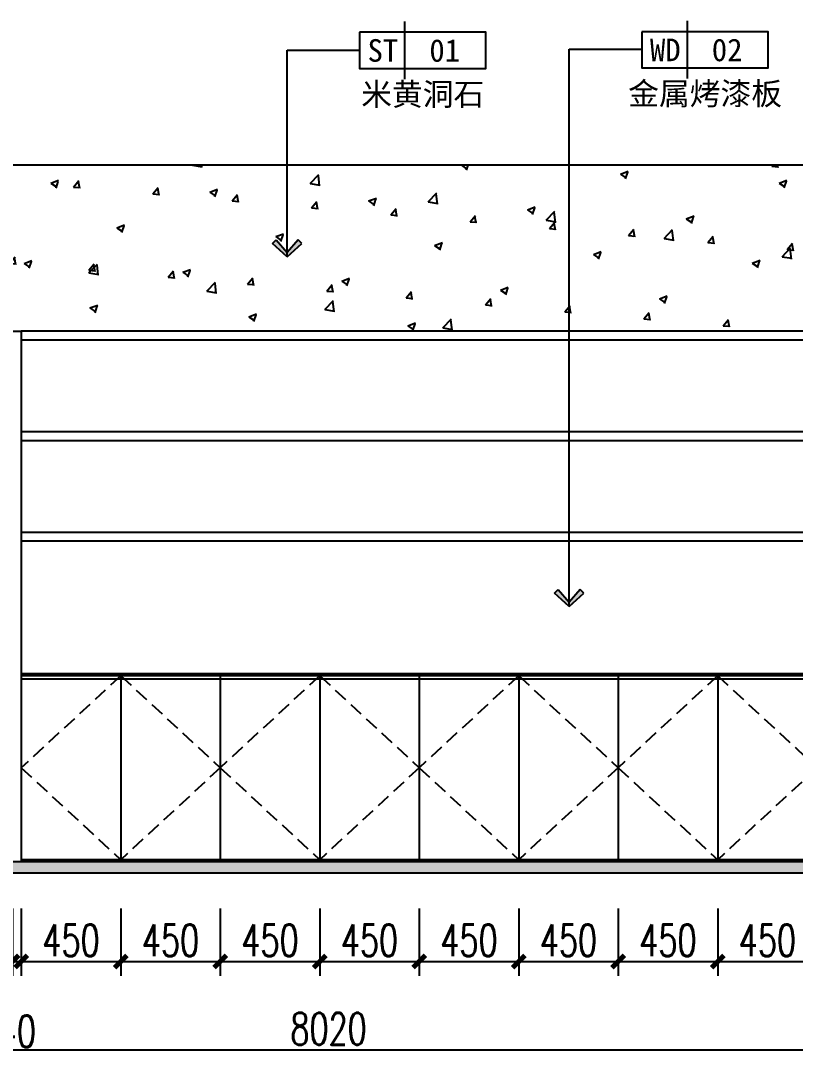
# Model space of a CAD drawing. Header units: millimetres. Extents: x 5625199 to 7433318, y -3316392 to -2552493.
# Drawn here: x 6283286 to 6286789, y -2677437 to -2672720 of the extents above; entities that cross this region are included whole.
import ezdxf
from ezdxf.enums import TextEntityAlignment as Align

# ---------------------------------------------------------------- set-up
doc = ezdxf.new("R2010")
doc.units = ezdxf.units.MM
doc.header["$PDMODE"] = 35
doc.header["$PDSIZE"] = -10
doc.linetypes.add('DASHED', pattern=[19.049999999999997, 12.7, -6.349999999999997])
doc.layers.add('155', color=155, linetype='Continuous')
doc.layers.add('DIM', color=7, linetype='Continuous')
doc.styles.add('03.YBC-宋体2.5', font='', dxfattribs={"width": 0.8, "height": 2.5})
doc.styles.add('标注-尺寸', font='simplex.shx', dxfattribs={"width": 0.7})
doc.styles.get('03.YBC-宋体2.5').set_extended_font_data('SimSun')
doc.dimstyles.new('90', dxfattribs={"dimscale": 0.9, "dimtxt": 150, "dimasz": 50, "dimexe": 120, "dimexo": 150, "dimgap": 30, "dimtad": 1, "dimdec": 0, "dimrnd": 5, "dimdsep": 46, "dimtxsty": '标注-尺寸', "dimblk": 'ARCHTICK', "dimcen": 0.2, "dimclrd": 8, "dimclre": 8, "dimclrt": 2, "dimadec": 0, "dimazin": 0, "dimtfac": 1, "dimtdec": 0, "dimtmove": 2, "dimatfit": 3, "dimldrblk": 'ccccc', "dimfxl": 300, "dimfxlon": 1, "dimtolj": 1, "dimtzin": 0, "dimarcsym": 0})
doc.dimstyles.new('副本 100', dxfattribs={"dimscale": 0.8, "dimtxt": 180, "dimasz": 70, "dimexe": 80, "dimexo": 100, "dimgap": 30, "dimtad": 1, "dimdec": 0, "dimrnd": 5, "dimdsep": 46, "dimtxsty": '标注-尺寸', "dimblk": 'ARCHTICK', "dimcen": 0.2, "dimdle": 5, "dimclrd": 8, "dimclre": 8, "dimclrt": 2, "dimadec": 0, "dimazin": 0, "dimtfac": 1, "dimtdec": 0, "dimtmove": 2, "dimatfit": 3, "dimldrblk": 'ccccc', "dimfxl": 300, "dimfxlon": 1, "dimtolj": 1, "dimtzin": 0, "dimarcsym": 0})

# ---------------------------------------------------------------- blocks, each defined once
blk = doc.blocks.new('_ArchTick')
at = {"color": 0, "linetype": 'ByBlock', "const_width": 0.4}
blk.add_lwpolyline([(-0.5, -0.5), (0.5, 0.5)], dxfattribs=at)
blk = doc.blocks.new('*D256')
at = {"layer": '155', "color": 8, "lineweight": -2, "ltscale": 500, "transparency": 16777216}
for p, q in [((6283248.44312883, -2676732.718903087), (6283248.44312883, -2677036.718903087)), ((6283288.44312883, -2676732.718903087), (6283288.44312883, -2677036.718903087)), ((6283248.44312883, -2676972.718903087), (6283192.44312883, -2676972.718903087)), ((6283244.443128829, -2676972.718903087), (6283292.443128829, -2676972.718903087)), ((6283288.44312883, -2676972.718903087), (6283344.44312883, -2676972.718903087))]:
    blk.add_line(p, q, dxfattribs=at)
at = {"layer": 'Defpoints', "color": 0, "transparency": 16777216}
for p in [(6283248.44312883, -2676512.718903087), (6283288.44312883, -2676512.718903087), (6283288.44312883, -2676972.718903087)]:
    blk.add_point(p, dxfattribs=at)
at = {"layer": '155', "color": 8, "linetype": 'ByBlock', "lineweight": -2, "transparency": 16777216, "xscale": 56, "yscale": 56, "zscale": 56}
blk.add_blockref('_ArchTick', (6283248.44312883, -2676972.718903087), dxfattribs=at)
at = {"layer": '155', "color": 8, "linetype": 'ByBlock', "lineweight": -2, "transparency": 16777216, "xscale": 56, "yscale": 56, "zscale": 56, "rotation": 180}
blk.add_blockref('_ArchTick', (6283288.44312883, -2676972.718903087), dxfattribs=at)
at = {"layer": '155', "color": 2, "ltscale": 500, "transparency": 16777216, "insert": (6283268.443128831, -2677288.718903087), "char_height": 144, "attachment_point": 5, "style": '标注-尺寸'}
blk.add_mtext('\\A1;40', dxfattribs=at)
blk = doc.blocks.new('ccccc')
h = blk.add_hatch(color=44)
h.dxf.hatch_style = 1
h.paths.add_polyline_path([(-1.713128774543291, -1.115298350458032), (-1.349075249163432, -1.474599215202033), (1e-16, 1e-16), (-1.349075249163432, 1.474599215202033), (-1.713128774543291, 1.115298350458032), (-0.4242640688316899, -1e-16)])
at = {"color": 44}
for p, q in [((-1.349075249163432, 1.474599215202033), (-1.713128774543291, 1.115298350458032)), ((-1.713128774543291, 1.115298350458032), (-0.4242640688316898, 0)), ((0, 0), (-1.349075249163432, 1.474599215202033)), ((-0.4242640688316898, 0), (-5.066636229632421, 0)), ((-1.713128774543291, -1.115298350458032), (-0.4242640688316898, 0)), ((0, 0), (-1.349075249163432, -1.474599215202033)), ((-1.349075249163432, -1.474599215202033), (-1.713128774543291, -1.115298350458032))]:
    blk.add_line(p, q, dxfattribs=at)
blk = doc.blocks.new('*D257')
at = {"layer": '155', "color": 8, "lineweight": -2, "ltscale": 500, "transparency": 16777216}
for p, q in [((6283288.44312883, -2676732.718903087), (6283288.44312883, -2677036.718903087)), ((6283738.44312883, -2676732.718903087), (6283738.44312883, -2677036.718903087)), ((6283284.443128829, -2676972.718903087), (6283742.443128829, -2676972.718903087))]:
    blk.add_line(p, q, dxfattribs=at)
at = {"layer": 'Defpoints', "color": 0, "transparency": 16777216}
for p in [(6283288.44312883, -2676512.718903087), (6283738.44312883, -2676512.718903087), (6283738.44312883, -2676972.718903087)]:
    blk.add_point(p, dxfattribs=at)
at = {"layer": '155', "color": 8, "linetype": 'ByBlock', "lineweight": -2, "transparency": 16777216, "xscale": 56, "yscale": 56, "zscale": 56, "rotation": 180}
blk.add_blockref('_ArchTick', (6283288.44312883, -2676972.718903087), dxfattribs=at)
at = {"layer": '155', "color": 8, "linetype": 'ByBlock', "lineweight": -2, "transparency": 16777216, "xscale": 56, "yscale": 56, "zscale": 56}
blk.add_blockref('_ArchTick', (6283738.44312883, -2676972.718903087), dxfattribs=at)
at = {"layer": '155', "color": 2, "ltscale": 500, "transparency": 16777216, "insert": (6283513.44312883, -2676876.718903086), "char_height": 144, "attachment_point": 5, "style": '标注-尺寸'}
blk.add_mtext('\\A1;450', dxfattribs=at)
blk = doc.blocks.new('*D258')
at = {"layer": '155', "color": 8, "lineweight": -2, "ltscale": 500, "transparency": 16777216}
for p, q in [((6283738.44312883, -2676732.718903087), (6283738.44312883, -2677036.718903087)), ((6284188.44312883, -2676732.718903087), (6284188.44312883, -2677036.718903087)), ((6283734.44312883, -2676972.718903087), (6284192.44312883, -2676972.718903087))]:
    blk.add_line(p, q, dxfattribs=at)
at = {"layer": 'Defpoints', "color": 0, "transparency": 16777216}
for p in [(6283738.44312883, -2676512.718903087), (6284188.44312883, -2676512.718903087), (6284188.44312883, -2676972.718903087)]:
    blk.add_point(p, dxfattribs=at)
at = {"layer": '155', "color": 8, "linetype": 'ByBlock', "lineweight": -2, "transparency": 16777216, "xscale": 56, "yscale": 56, "zscale": 56, "rotation": 180}
blk.add_blockref('_ArchTick', (6283738.44312883, -2676972.718903087), dxfattribs=at)
at = {"layer": '155', "color": 8, "linetype": 'ByBlock', "lineweight": -2, "transparency": 16777216, "xscale": 56, "yscale": 56, "zscale": 56}
blk.add_blockref('_ArchTick', (6284188.44312883, -2676972.718903087), dxfattribs=at)
at = {"layer": '155', "color": 2, "ltscale": 500, "transparency": 16777216, "insert": (6283963.44312883, -2676876.718903086), "char_height": 144, "attachment_point": 5, "style": '标注-尺寸'}
blk.add_mtext('\\A1;450', dxfattribs=at)
blk = doc.blocks.new('*D259')
at = {"layer": '155', "color": 8, "lineweight": -2, "ltscale": 500, "transparency": 16777216}
for p, q in [((6284188.44312883, -2676732.718903087), (6284188.44312883, -2677036.718903087)), ((6284638.443128829, -2676732.718903087), (6284638.443128829, -2677036.718903087)), ((6284184.44312883, -2676972.718903087), (6284642.44312883, -2676972.718903087))]:
    blk.add_line(p, q, dxfattribs=at)
at = {"layer": 'Defpoints', "color": 0, "transparency": 16777216}
for p in [(6284188.44312883, -2676512.718903087), (6284638.443128829, -2676512.718903087), (6284638.443128829, -2676972.718903087)]:
    blk.add_point(p, dxfattribs=at)
at = {"layer": '155', "color": 8, "linetype": 'ByBlock', "lineweight": -2, "transparency": 16777216, "xscale": 56, "yscale": 56, "zscale": 56, "rotation": 180}
blk.add_blockref('_ArchTick', (6284188.44312883, -2676972.718903087), dxfattribs=at)
at = {"layer": '155', "color": 8, "linetype": 'ByBlock', "lineweight": -2, "transparency": 16777216, "xscale": 56, "yscale": 56, "zscale": 56}
blk.add_blockref('_ArchTick', (6284638.443128829, -2676972.718903087), dxfattribs=at)
at = {"layer": '155', "color": 2, "ltscale": 500, "transparency": 16777216, "insert": (6284413.443128829, -2676876.718903086), "char_height": 144, "attachment_point": 5, "style": '标注-尺寸'}
blk.add_mtext('\\A1;450', dxfattribs=at)
blk = doc.blocks.new('*D260')
at = {"layer": '155', "color": 8, "lineweight": -2, "ltscale": 500, "transparency": 16777216}
for p, q in [((6284638.443128829, -2676732.718903087), (6284638.443128829, -2677036.718903087)), ((6285088.443128829, -2676732.718903087), (6285088.443128829, -2677036.718903087)), ((6284634.44312883, -2676972.718903087), (6285092.44312883, -2676972.718903087))]:
    blk.add_line(p, q, dxfattribs=at)
at = {"layer": 'Defpoints', "color": 0, "transparency": 16777216}
for p in [(6284638.443128829, -2676512.718903087), (6285088.443128829, -2676512.718903087), (6285088.443128829, -2676972.718903087)]:
    blk.add_point(p, dxfattribs=at)
at = {"layer": '155', "color": 8, "linetype": 'ByBlock', "lineweight": -2, "transparency": 16777216, "xscale": 56, "yscale": 56, "zscale": 56, "rotation": 180}
blk.add_blockref('_ArchTick', (6284638.443128829, -2676972.718903087), dxfattribs=at)
at = {"layer": '155', "color": 8, "linetype": 'ByBlock', "lineweight": -2, "transparency": 16777216, "xscale": 56, "yscale": 56, "zscale": 56}
blk.add_blockref('_ArchTick', (6285088.443128829, -2676972.718903087), dxfattribs=at)
at = {"layer": '155', "color": 2, "ltscale": 500, "transparency": 16777216, "insert": (6284863.44312883, -2676876.718903086), "char_height": 144, "attachment_point": 5, "style": '标注-尺寸'}
blk.add_mtext('\\A1;450', dxfattribs=at)
blk = doc.blocks.new('*D261')
at = {"layer": '155', "color": 8, "lineweight": -2, "ltscale": 500, "transparency": 16777216}
for p, q in [((6285088.443128829, -2676732.718903087), (6285088.443128829, -2677036.718903087)), ((6285538.44312883, -2676732.718903087), (6285538.44312883, -2677036.718903087)), ((6285084.44312883, -2676972.718903087), (6285542.44312883, -2676972.718903087))]:
    blk.add_line(p, q, dxfattribs=at)
at = {"layer": 'Defpoints', "color": 0, "transparency": 16777216}
for p in [(6285088.443128829, -2676512.718903087), (6285538.44312883, -2676512.718903087), (6285538.44312883, -2676972.718903087)]:
    blk.add_point(p, dxfattribs=at)
at = {"layer": '155', "color": 8, "linetype": 'ByBlock', "lineweight": -2, "transparency": 16777216, "xscale": 56, "yscale": 56, "zscale": 56, "rotation": 180}
blk.add_blockref('_ArchTick', (6285088.443128829, -2676972.718903087), dxfattribs=at)
at = {"layer": '155', "color": 8, "linetype": 'ByBlock', "lineweight": -2, "transparency": 16777216, "xscale": 56, "yscale": 56, "zscale": 56}
blk.add_blockref('_ArchTick', (6285538.44312883, -2676972.718903087), dxfattribs=at)
at = {"layer": '155', "color": 2, "ltscale": 500, "transparency": 16777216, "insert": (6285313.44312883, -2676876.718903086), "char_height": 144, "attachment_point": 5, "style": '标注-尺寸'}
blk.add_mtext('\\A1;450', dxfattribs=at)
blk = doc.blocks.new('*D262')
at = {"layer": '155', "color": 8, "lineweight": -2, "ltscale": 500, "transparency": 16777216}
for p, q in [((6285538.44312883, -2676732.718903087), (6285538.44312883, -2677036.718903087)), ((6285988.44312883, -2676732.718903087), (6285988.44312883, -2677036.718903087)), ((6285534.44312883, -2676972.718903087), (6285992.443128829, -2676972.718903087))]:
    blk.add_line(p, q, dxfattribs=at)
at = {"layer": 'Defpoints', "color": 0, "transparency": 16777216}
for p in [(6285538.44312883, -2676512.718903087), (6285988.44312883, -2676512.718903087), (6285988.44312883, -2676972.718903087)]:
    blk.add_point(p, dxfattribs=at)
at = {"layer": '155', "color": 8, "linetype": 'ByBlock', "lineweight": -2, "transparency": 16777216, "xscale": 56, "yscale": 56, "zscale": 56, "rotation": 180}
blk.add_blockref('_ArchTick', (6285538.44312883, -2676972.718903087), dxfattribs=at)
at = {"layer": '155', "color": 8, "linetype": 'ByBlock', "lineweight": -2, "transparency": 16777216, "xscale": 56, "yscale": 56, "zscale": 56}
blk.add_blockref('_ArchTick', (6285988.44312883, -2676972.718903087), dxfattribs=at)
at = {"layer": '155', "color": 2, "ltscale": 500, "transparency": 16777216, "insert": (6285763.44312883, -2676876.718903086), "char_height": 144, "attachment_point": 5, "style": '标注-尺寸'}
blk.add_mtext('\\A1;450', dxfattribs=at)
blk = doc.blocks.new('*D263')
at = {"layer": '155', "color": 8, "lineweight": -2, "ltscale": 500, "transparency": 16777216}
for p, q in [((6285988.44312883, -2676732.718903087), (6285988.44312883, -2677036.718903087)), ((6286438.44312883, -2676732.718903087), (6286438.44312883, -2677036.718903087)), ((6285984.443128829, -2676972.718903087), (6286442.443128829, -2676972.718903087))]:
    blk.add_line(p, q, dxfattribs=at)
at = {"layer": 'Defpoints', "color": 0, "transparency": 16777216}
for p in [(6285988.44312883, -2676512.718903087), (6286438.44312883, -2676512.718903087), (6286438.44312883, -2676972.718903087)]:
    blk.add_point(p, dxfattribs=at)
at = {"layer": '155', "color": 8, "linetype": 'ByBlock', "lineweight": -2, "transparency": 16777216, "xscale": 56, "yscale": 56, "zscale": 56, "rotation": 180}
blk.add_blockref('_ArchTick', (6285988.44312883, -2676972.718903087), dxfattribs=at)
at = {"layer": '155', "color": 8, "linetype": 'ByBlock', "lineweight": -2, "transparency": 16777216, "xscale": 56, "yscale": 56, "zscale": 56}
blk.add_blockref('_ArchTick', (6286438.44312883, -2676972.718903087), dxfattribs=at)
at = {"layer": '155', "color": 2, "ltscale": 500, "transparency": 16777216, "insert": (6286213.44312883, -2676876.718903086), "char_height": 144, "attachment_point": 5, "style": '标注-尺寸'}
blk.add_mtext('\\A1;450', dxfattribs=at)
blk = doc.blocks.new('*D264')
at = {"layer": '155', "color": 8, "lineweight": -2, "ltscale": 500, "transparency": 16777216}
for p, q in [((6286438.44312883, -2676732.718903087), (6286438.44312883, -2677036.718903087)), ((6286888.44312883, -2676732.718903087), (6286888.44312883, -2677036.718903087)), ((6286434.44312883, -2676972.718903087), (6286892.44312883, -2676972.718903087))]:
    blk.add_line(p, q, dxfattribs=at)
at = {"layer": 'Defpoints', "color": 0, "transparency": 16777216}
for p in [(6286438.44312883, -2676512.718903087), (6286888.44312883, -2676512.718903087), (6286888.44312883, -2676972.718903087)]:
    blk.add_point(p, dxfattribs=at)
at = {"layer": '155', "color": 8, "linetype": 'ByBlock', "lineweight": -2, "transparency": 16777216, "xscale": 56, "yscale": 56, "zscale": 56, "rotation": 180}
blk.add_blockref('_ArchTick', (6286438.44312883, -2676972.718903087), dxfattribs=at)
at = {"layer": '155', "color": 8, "linetype": 'ByBlock', "lineweight": -2, "transparency": 16777216, "xscale": 56, "yscale": 56, "zscale": 56}
blk.add_blockref('_ArchTick', (6286888.44312883, -2676972.718903087), dxfattribs=at)
at = {"layer": '155', "color": 2, "ltscale": 500, "transparency": 16777216, "insert": (6286663.44312883, -2676876.718903086), "char_height": 144, "attachment_point": 5, "style": '标注-尺寸'}
blk.add_mtext('\\A1;450', dxfattribs=at)
blk = doc.blocks.new('*D371')
at = {"layer": '155', "color": 8, "lineweight": -2, "ltscale": 500, "transparency": 16777216}
for p, q in [((6280668.488560697, -2677132.718903087), (6280668.488560697, -2677436.718903087)), ((6288688.44312883, -2677132.718903087), (6288688.44312883, -2677436.718903087)), ((6280664.488560696, -2677372.718903086), (6288692.443128829, -2677372.718903086))]:
    blk.add_line(p, q, dxfattribs=at)
at = {"layer": 'Defpoints', "color": 0, "transparency": 16777216}
for p in [(6280668.488560697, -2676572.718903087), (6288688.44312883, -2676572.718903087), (6288688.44312883, -2677372.718903086)]:
    blk.add_point(p, dxfattribs=at)
at = {"layer": '155', "color": 8, "linetype": 'ByBlock', "lineweight": -2, "transparency": 16777216, "xscale": 56, "yscale": 56, "zscale": 56, "rotation": 180}
blk.add_blockref('_ArchTick', (6280668.488560697, -2677372.718903086), dxfattribs=at)
at = {"layer": '155', "color": 8, "linetype": 'ByBlock', "lineweight": -2, "transparency": 16777216, "xscale": 56, "yscale": 56, "zscale": 56}
blk.add_blockref('_ArchTick', (6288688.44312883, -2677372.718903086), dxfattribs=at)
at = {"layer": '155', "color": 2, "ltscale": 500, "transparency": 16777216, "insert": (6284678.465844763, -2677276.718903087), "char_height": 144, "attachment_point": 5, "style": '标注-尺寸'}
blk.add_mtext('\\A1;8020', dxfattribs=at)
blk = doc.blocks.new('*U604')
at = {"color": 50}
blk.add_line((-9.000000000004574, 3.200000000014711), (-9.000000000004574, -3.200000000014711), dxfattribs=at)
at = {"color": 150}
blk.add_lwpolyline([(-14.00000000000457, 2.000000000014665), (-13.99999999999542, -2.000000000014665), (4.5759e-12, -2.000000000014665), (-4.5759e-12, 2.000000000014665)], close=True, dxfattribs=at)
at = {"color": 50, "style": '03.YBC-宋体2.5', "flags": 8}
for tag, p in [('PT', (-11.41203370425435, -0.0169426641272139)), ('01', (-4.560573803961943, -0.0169426641272139)), ('材料名称', (-7.000000000004575, -4.854991556547588))]:
    blk.add_attdef(tag, text='', height=2.5, dxfattribs=at).set_placement(p, align=Align.MIDDLE_CENTER)
blk = doc.blocks.new('*U612')
at = {"color": 50}
blk.add_line((-9.000000000004574, 3.200000000014711), (-9.000000000004574, -3.200000000014711), dxfattribs=at)
at = {"color": 150}
blk.add_lwpolyline([(-14.00000000000457, 2.000000000014665), (-13.99999999999542, -2.000000000014665), (4.5759e-12, -2.000000000014665), (-4.5759e-12, 2.000000000014665)], close=True, dxfattribs=at)
at = {"color": 50, "style": '03.YBC-宋体2.5', "flags": 8}
for tag, p in [('PT', (-11.41203370425435, -0.0169426641272139)), ('01', (-4.560573803961943, -0.0169426641272139)), ('材料名称', (-7.000000000004575, -4.854991556547588))]:
    blk.add_attdef(tag, text='', height=2.5, dxfattribs=at).set_placement(p, align=Align.MIDDLE_CENTER)

msp = doc.modelspace()

# ---------------------------------------------------------------- hatches: boundary and pattern name
at = {"layer": '155', "ltscale": 500}
h = msp.add_hatch(dxfattribs=at)
h.set_pattern_fill('砂石碎砖', color=250, scale=50)
h.set_pattern_definition([(50, (273402.824621, -417409.755274), (358.6300905343323, -31.37606684850995), [37.5, -412.5]), (355, (273402.824621, -417409.755274), (-69.37566331981854, 376.0960665449608), [30, -330]), (100.4514, (273432.710461, -417412.3699439999), (289.2546908570108, 344.7197710304768), [31.870095, -350.571055]), (46.1842, (273402.824621, -417309.7552739999), (533.620521426545, -82.75950439514035), [56.25, -618.75]), (96.6356, (273447.2929935, -417316.6519275), (467.3313507877494, 487.0589352191122), [47.805144, -525.8564999999999]), (351.1842000000001, (273402.824621, -417309.7552739999), (467.3309725668136, 487.0593004626623), [45, -495]), (21, (273452.824621, -417334.755274), (298.4535257008629, -201.309444399089), [37.5, -412.5]), (326, (273452.824621, -417334.755274), (121.6576688624226, 362.5750205662513), [30, -330]), (71.4514, (273477.6957375, -417351.531077), (420.1113142907449, 161.2652483549762), [31.870095, -350.571055])])
h.paths.add_polyline_path([(6280668.488560697, -2673372.718903087), (6280668.488560697, -2674122.718903086), (6283248.44312883, -2674122.718903086), (6283288.44312883, -2674122.718903086), (6288688.44312883, -2674122.718903086), (6288688.44312883, -2673372.718903087)])
h = msp.add_hatch(color=250, dxfattribs=at)
h.dxf.hatch_style = 1
h.paths.add_polyline_path([(6280668.488560697, -2676572.718903087), (6288688.44312883, -2676572.718903087), (6288688.44312883, -2676522.718903087), (6280668.488560697, -2676522.718903087)])

# ---------------------------------------------------------------- linework, layer by layer
at = {"color": 8, "linetype": 'DASHED', "ltscale": 5}
for points in [[(6283738.44312883, -2675680.718903087), (6283288.44312883, -2676096.718903087), (6283738.44312883, -2676512.718903087)], [(6283738.44312883, -2675680.718903087), (6284188.44312883, -2676096.718903087), (6283738.44312883, -2676512.718903087)], [(6284638.443128829, -2675680.718903087), (6284188.44312883, -2676096.718903087), (6284638.443128829, -2676512.718903087)], [(6284638.443128829, -2675680.718903087), (6285088.443128829, -2676096.718903087), (6284638.443128829, -2676512.718903087)], [(6285538.44312883, -2675680.718903087), (6285088.443128829, -2676096.718903087), (6285538.44312883, -2676512.718903087)], [(6285538.44312883, -2675680.718903087), (6285988.44312883, -2676096.718903087), (6285538.44312883, -2676512.718903087)], [(6286438.44312883, -2675680.718903087), (6285988.44312883, -2676096.718903087), (6286438.44312883, -2676512.718903087)], [(6286438.44312883, -2675680.718903087), (6286888.44312883, -2676096.718903087), (6286438.44312883, -2676512.718903087)]]:
    msp.add_lwpolyline(points, dxfattribs=at)
at = {"layer": '155', "color": 0, "ltscale": 500}
for p, q in [((6288828.074140567, -2673372.718903087), (6280528.488147211, -2673372.718903087)), ((6288688.44312883, -2676522.718903087), (6280668.488560697, -2676522.718903087)), ((6288828.074140567, -2676572.718903087), (6280528.488147211, -2676572.718903087))]:
    msp.add_line(p, q, dxfattribs=at)
at = {"layer": '155', "color": 4, "ltscale": 500}
for p, q in [((6283248.44312883, -2674122.718903086), (6283288.44312883, -2674122.718903086)), ((6283288.44312883, -2674122.718903086), (6283288.44312883, -2676522.718903087)), ((6288688.44312883, -2674122.718903086), (6283288.44312883, -2674122.718903086)), ((6288648.44312883, -2674162.718903087), (6283288.44312883, -2674162.718903087)), ((6288648.44312883, -2674577.718903087), (6283288.44312883, -2674577.718903087)), ((6288648.44312883, -2674617.718903087), (6283288.44312883, -2674617.718903087)), ((6288648.44312883, -2675032.718903087), (6283288.44312883, -2675032.718903087)), ((6288648.44312883, -2675072.718903087), (6283288.44312883, -2675072.718903087)), ((6288648.44312883, -2675672.718903087), (6283288.44312883, -2675672.718903087)), ((6288648.44312883, -2675680.718903087), (6283288.44312883, -2675680.718903087)), ((6283738.44312883, -2675680.718903087), (6283738.44312883, -2676512.718903087)), ((6284188.44312883, -2675680.718903087), (6284188.44312883, -2676512.718903087)), ((6284638.443128829, -2675680.718903087), (6284638.443128829, -2676512.718903087)), ((6285088.443128829, -2675680.718903087), (6285088.443128829, -2676522.718903087)), ((6285538.44312883, -2675680.718903087), (6285538.44312883, -2676512.718903087)), ((6285988.44312883, -2675680.718903087), (6285988.44312883, -2676522.718903087)), ((6286438.44312883, -2675680.718903087), (6286438.44312883, -2676512.718903087)), ((6288648.44312883, -2676512.718903087), (6283288.44312883, -2676512.718903087))]:
    msp.add_line(p, q, dxfattribs=at)
at = {"layer": '155', "color": 250, "ltscale": 500}
msp.add_line((6288648.44312883, -2675695.718903087), (6283288.44312883, -2675695.718903087), dxfattribs=at)

# ---------------------------------------------------------------- block references
ref = msp.add_blockref('*U604', (6285389.934342238, -2672852.719307898), dxfattribs=dict(xscale=40.82399999999999, yscale=40.82399999999999, zscale=40.82399999999999))
ref.add_attrib('材料名称', '米黄洞石', dxfattribs={"color": 50, "height": 102.06, "style": '03.YBC-宋体2.5'}).set_placement((6285104.166342238, -2673050.919483203), align=Align.MIDDLE_CENTER)
ref.add_attrib('01', '01', dxfattribs={"color": 50, "height": 102.06, "style": '03.YBC-宋体2.5'}).set_placement((6285203.753477266, -2672853.410975218), align=Align.MIDDLE_CENTER)
ref.add_attrib('PT', 'ST', dxfattribs={"color": 50, "height": 102.06, "style": '03.YBC-宋体2.5'}).set_placement((6284924.049478296, -2672853.410975218), align=Align.MIDDLE_CENTER)
ref = msp.add_blockref('*U612', (6286667.416886804, -2672850.230090135), dxfattribs=dict(xscale=40.82399999999999, yscale=40.82399999999999, zscale=40.82399999999999))
ref.add_attrib('材料名称', '金属烤漆板', dxfattribs={"color": 50, "height": 102.06, "style": '03.YBC-宋体2.5'}).set_placement((6286381.648886804, -2673048.43026544), align=Align.MIDDLE_CENTER)
ref.add_attrib('01', '02', dxfattribs={"color": 50, "height": 102.06, "style": '03.YBC-宋体2.5'}).set_placement((6286481.23602183, -2672850.921757455), align=Align.MIDDLE_CENTER)
ref.add_attrib('PT', 'WD', dxfattribs={"color": 50, "height": 102.06, "style": '03.YBC-宋体2.5'}).set_placement((6286201.532022862, -2672850.921757455), align=Align.MIDDLE_CENTER)

# ---------------------------------------------------------------- dimensions: what is measured, and where the dimension line sits
at = {"layer": '155', "ltscale": 500}
for base, p1, p2, picture, middle in [((6283288.44312883, -2676972.718903087), (6283248.44312883, -2676512.718903087), (6283288.44312883, -2676512.718903087), '*D256', (6283268.443128831, -2677288.718903087)), ((6283738.44312883, -2676972.718903087), (6283288.44312883, -2676512.718903087), (6283738.44312883, -2676512.718903087), '*D257', (6283513.44312883, -2676876.718903086)), ((6284188.44312883, -2676972.718903087), (6283738.44312883, -2676512.718903087), (6284188.44312883, -2676512.718903087), '*D258', (6283963.44312883, -2676876.718903086)), ((6284638.443128829, -2676972.718903087), (6284188.44312883, -2676512.718903087), (6284638.443128829, -2676512.718903087), '*D259', (6284413.443128829, -2676876.718903086)), ((6285088.443128829, -2676972.718903087), (6284638.443128829, -2676512.718903087), (6285088.443128829, -2676512.718903087), '*D260', (6284863.44312883, -2676876.718903086)), ((6285538.44312883, -2676972.718903087), (6285088.443128829, -2676512.718903087), (6285538.44312883, -2676512.718903087), '*D261', (6285313.44312883, -2676876.718903086)), ((6285988.44312883, -2676972.718903087), (6285538.44312883, -2676512.718903087), (6285988.44312883, -2676512.718903087), '*D262', (6285763.44312883, -2676876.718903086)), ((6286438.44312883, -2676972.718903087), (6285988.44312883, -2676512.718903087), (6286438.44312883, -2676512.718903087), '*D263', (6286213.44312883, -2676876.718903086)), ((6286888.44312883, -2676972.718903087), (6286438.44312883, -2676512.718903087), (6286888.44312883, -2676512.718903087), '*D264', (6286663.44312883, -2676876.718903086)), ((6288688.44312883, -2677372.718903086), (6280668.488560697, -2676572.718903087), (6288688.44312883, -2676572.718903087), '*D371', (6284678.465844763, -2677276.718903087))]:
    dim = msp.add_linear_dim(base=base, p1=p1, p2=p2, dimstyle='副本 100', dxfattribs=at)
    dim.commit()
    dim.dimension.update_dxf_attribs({"geometry": picture, "text_midpoint": middle})

# ---------------------------------------------------------------- leaders
at = {"layer": 'DIM'}
for points in [[(6284491.184414023, -2673786.371552736), (6284491.184414023, -2672852.719307898), (6284818.398342239, -2672852.719307898)], [(6285766.872129118, -2675367.344559622), (6285766.872129118, -2672847.663838955), (6286094.086057334, -2672847.663838955)]]:
    msp.add_leader(points, dimstyle='90', dxfattribs=at)

doc.saveas('drawing.dxf')
